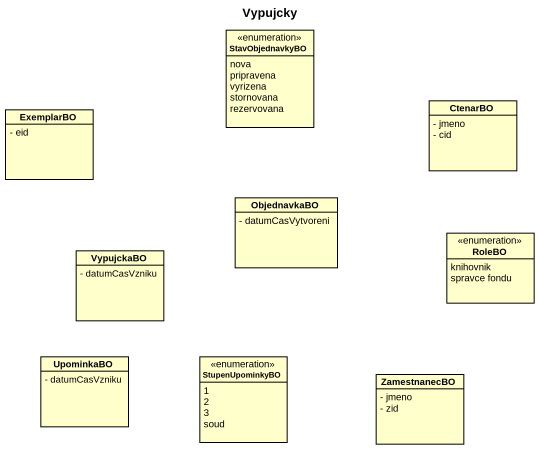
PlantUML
@startuml
title Vypujcky
hide circle
hide empty members
skinparam classAttributeIconSize 0
enum StavObjednavkyBO {
  nova
  pripravena
  vyrizena
  stornovana
  rezervovana
}
class ExemplarBO {
  - eid
}
class CtenarBO {
  - jmeno
  - cid
}
class ObjednavkaBO {
  - datumCasVytvoreni
}
class VypujckaBO {
  - datumCasVzniku
}
enum RoleBO {
  knihovnik
  spravce fondu
}
class UpominkaBO {
  - datumCasVzniku
}
enum StupenUpominkyBO {
  1
  2
  3
  soud
}
class ZamestnanecBO {
  - jmeno
  - zid
}
@enduml
